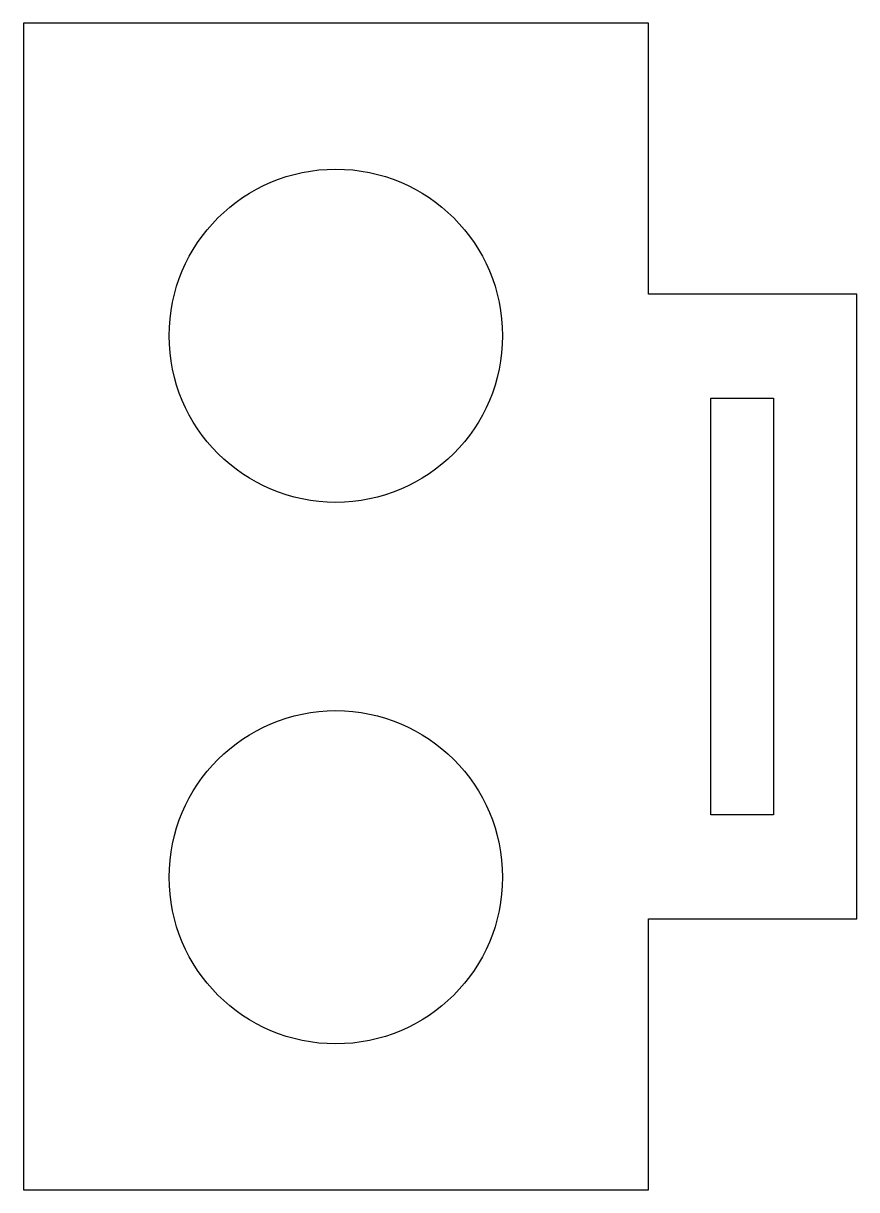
# Model space of a CAD drawing. Header units: millimetres. Extents: x -15 to 25, y -15 to 41.
import ezdxf

# ---------------------------------------------------------------- set-up
doc = ezdxf.new("R2010")
doc.units = ezdxf.units.MM

msp = doc.modelspace()

# ---------------------------------------------------------------- linework, layer by layer
for points in [[(15, -2), (25, -2), (25, 28), (15, 28), (15, 41), (-15, 41), (-15, -15), (15, -15)], [(18, 3), (18, 23), (21, 23), (21, 3)]]:
    msp.add_lwpolyline(points, close=True)
for centre in [(0, 26), (0, 0)]:
    msp.add_circle(centre, 8)

doc.saveas('drawing.dxf')
